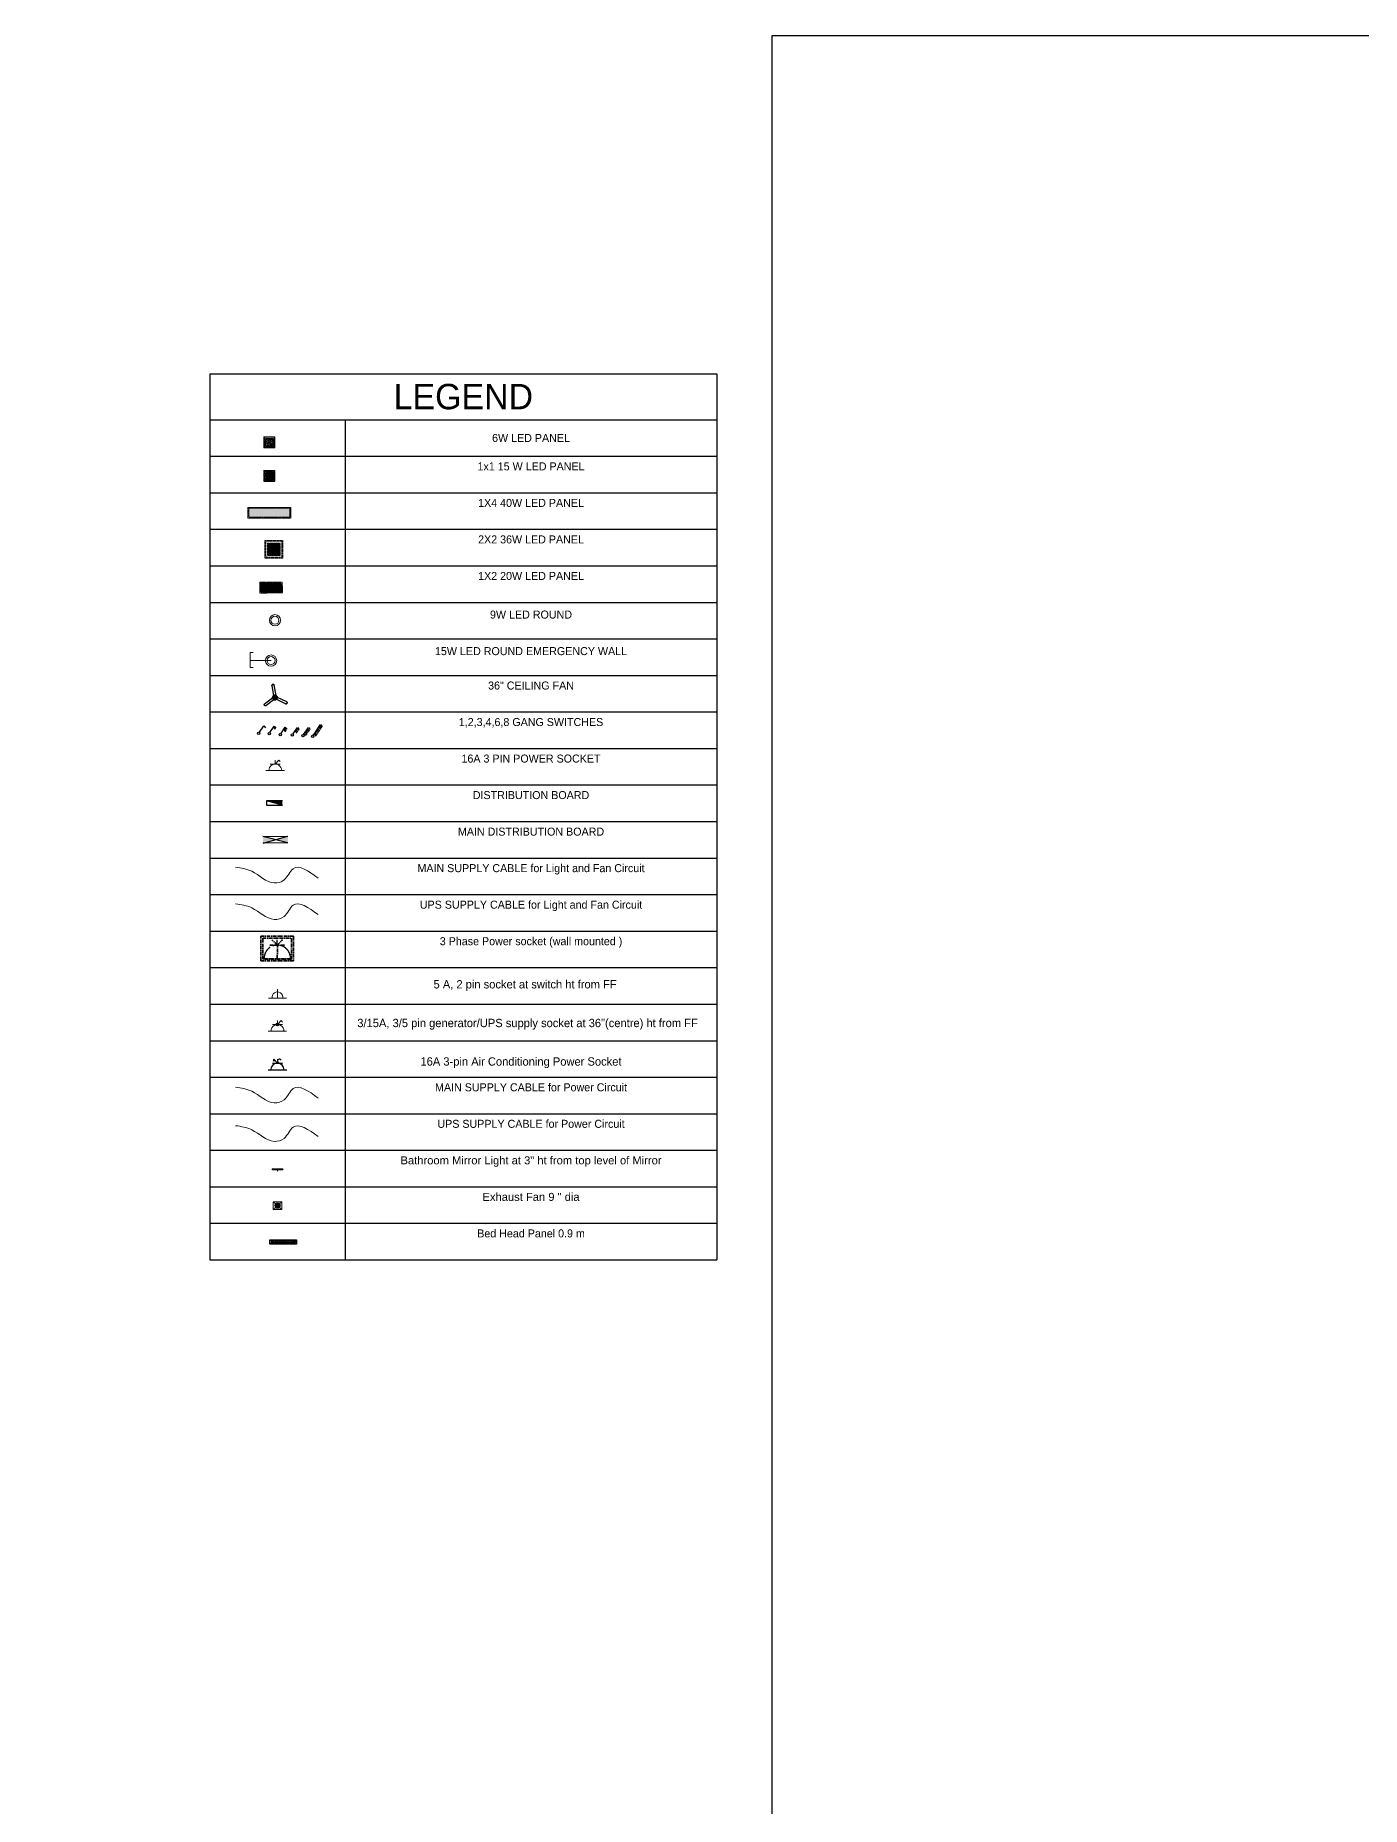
# Model space of a CAD drawing. Header units: inches. Extents: x -3071 to 2534411, y -17796 to 388172.
# Drawn here: x 1558674 to 1604222, y 322550 to 383372 of the extents above; entities that cross this region are included whole.
import ezdxf

# ---------------------------------------------------------------- set-up
doc = ezdxf.new("R2010")
doc.units = ezdxf.units.IN
doc.header["$MEASUREMENT"] = 0
doc.linetypes.add('CENTER', pattern=[2, 1.25, -0.25, 0.25, -0.25])
doc.linetypes.add('DASHDOT2', pattern=[12.7, 6.35, -3.175, 0, -3.175])
for name, color, linetype, lineweight in [('1 LIGHT N SWITCH', 3, 'Continuous', 25), ('4 DB BOXES', 3, 'Continuous', 25), ('5 A power', 220, 'Continuous', 9), ('5 DB BOXES', 3, 'Continuous', 25), ('Bed Head Panel 0.9 m', 120, 'Continuous', 30), ('conduit Light & fan City', 30, 'Continuous', 5), ('elect text', 2, 'Continuous', 50), ('Picture Light', 3, 'Continuous', 35), ('Power Sockets City supply', 141, 'Continuous', 13), ('Switches', 173, 'Continuous', 15), ('wall 0.4', 7, 'Continuous', 40)]:
    doc.layers.add(name, color=color, linetype=linetype, lineweight=lineweight)
for name, color, linetype in [('1 x 4 recessed', 80, 'CENTER'), ('2 x 11 recessed', 60, 'CENTER'), ('2 x 36 recessed', 80, 'CENTER'), ('Bathroom Mirror Light', 111, 'CENTER'), ('ceilling fan', 3, 'Continuous'), ('emergencylight', 1, 'Continuous'), ('Exhaust Fan', 130, 'CENTER'), ('power socket 3phase line', 54, 'CENTER'), ('power socket Generator', 210, 'CENTER'), ('thrtywpanel', 7, 'Continuous'), ('wire powered ups', 3, 'Continuous'), ('Wires', 1, 'Continuous')]:
    doc.layers.add(name, color=color, linetype=linetype)
doc.styles.add('Archi 100', font='GOTHIC.TTF', dxfattribs={"height": 200})
doc.styles.get("Standard").update_dxf_attribs({"font": 'GOTHIC.TTF'})
doc.dimstyles.new('Archi 100', dxfattribs={"dimtxt": 200, "dimasz": 150, "dimexe": 150, "dimexo": 300, "dimgap": 50, "dimtad": 1, "dimdec": 0, "dimrnd": 5, "dimzin": 0, "dimdsep": 46, "dimtxsty": 'Archi 100', "dimblk": 'ARCHTICK', "dimcen": 0.09, "dimdle": 150, "dimclrd": 256, "dimclre": 256, "dimclrt": 256, "dimadec": 0, "dimazin": 0, "dimtfac": 1, "dimtdec": 0, "dimtix": 1, "dimtofl": 0, "dimtmove": 0, "dimatfit": 3, "dimfxl": 150, "dimfxlon": 1, "dimtolj": 1, "dimtzin": 0, "dimlwd": -1, "dimlwe": -1, "dimarcsym": 0})

# ---------------------------------------------------------------- blocks, each defined once
blk = doc.blocks.new('_ArchTick')
at = {"color": 0, "linetype": 'ByBlock', "const_width": 0.15}
blk.add_lwpolyline([(-0.5, -0.5), (0.5, 0.5)], dxfattribs=at)
blk = doc.blocks.new('*D922')
at = {"transparency": 16777216}
for p, q in [((1652081, 369049), (1652081, 369199)), ((1651931, 369049), (1652231, 369049)), ((1651931, 368668), (1652231, 368668)), ((1652081, 368668), (1652081, 368518))]:
    blk.add_line(p, q, dxfattribs=at)
at = {"layer": 'Defpoints', "color": 0, "transparency": 16777216}
for p in [(0, 368668), (1649601, 369049), (1652081, 368668)]:
    blk.add_point(p, dxfattribs=at)
at = {"transparency": 16777216, "xscale": 150, "yscale": 150, "zscale": 150}
for p, rotation in [((1652081, 369049), 270), ((1652081, 368668), 90)]:
    blk.add_blockref('_ArchTick', p, dxfattribs=dict(at, rotation=rotation))
at = {"transparency": 16777216, "insert": (1651926, 368858), "char_height": 200, "attachment_point": 5, "rotation": 90, "style": 'Archi 100'}
blk.add_mtext('\\A1;380', dxfattribs=at)
blk = doc.blocks.new('*D923')
at = {"transparency": 16777216}
for p, q in [((2330, 368668), (2630, 368668)), ((2480, 368818), (2480, 364299)), ((2630, 364449), (2330, 364449))]:
    blk.add_line(p, q, dxfattribs=at)
at = {"layer": 'Defpoints', "color": 0, "transparency": 16777216}
for p in [(0, 368668), (2480, 364449), (1649601, 364449)]:
    blk.add_point(p, dxfattribs=at)
at = {"transparency": 16777216, "xscale": 150, "yscale": 150, "zscale": 150}
for p, rotation in [((2480, 368668), 90), ((2480, 364449), 270)]:
    blk.add_blockref('_ArchTick', p, dxfattribs=dict(at, rotation=rotation))
at = {"transparency": 16777216, "insert": (2325, 366558), "char_height": 200, "attachment_point": 5, "rotation": 90, "style": 'Archi 100'}
blk.add_mtext('\\A1;4220', dxfattribs=at)
blk = doc.blocks.new('*D1158')
at = {"transparency": 16777216}
for p, q in [((1765924, 369050), (1765924, 369200)), ((1765774, 369050), (1766074, 369050)), ((1765774, 368669), (1766074, 368669)), ((1765924, 368669), (1765924, 368519))]:
    blk.add_line(p, q, dxfattribs=at)
at = {"layer": 'Defpoints', "color": 0, "transparency": 16777216}
for p in [(0, 368669), (1764300, 369050), (1765924, 368669)]:
    blk.add_point(p, dxfattribs=at)
at = {"transparency": 16777216, "xscale": 150, "yscale": 150, "zscale": 150}
for p, rotation in [((1765924, 369050), 270), ((1765924, 368669), 90)]:
    blk.add_blockref('_ArchTick', p, dxfattribs=dict(at, rotation=rotation))
at = {"transparency": 16777216, "insert": (1765769, 368860), "char_height": 200, "attachment_point": 5, "rotation": 90, "style": 'Archi 100'}
blk.add_mtext('\\A1;380', dxfattribs=at)
blk = doc.blocks.new('*D1159')
at = {"transparency": 16777216}
for p, q in [((1473, 368669), (1773, 368669)), ((1623, 368819), (1623, 364300)), ((1773, 364450), (1473, 364450))]:
    blk.add_line(p, q, dxfattribs=at)
at = {"layer": 'Defpoints', "color": 0, "transparency": 16777216}
for p in [(0, 368669), (1623, 364450), (1764300, 364450)]:
    blk.add_point(p, dxfattribs=at)
at = {"transparency": 16777216, "xscale": 150, "yscale": 150, "zscale": 150}
for p, rotation in [((1623, 368669), 90), ((1623, 364450), 270)]:
    blk.add_blockref('_ArchTick', p, dxfattribs=dict(at, rotation=rotation))
at = {"transparency": 16777216, "insert": (1468, 366560), "char_height": 200, "attachment_point": 5, "rotation": 90, "style": 'Archi 100'}
blk.add_mtext('\\A1;4220', dxfattribs=at)
blk = doc.blocks.new('*T1747')
at = {"layer": 'Wires', "color": 0, "linetype": 'ByBlock', "lineweight": -2, "transparency": 16777216}
for p, q in [((0, 0), (17421, 0)), ((0, 0), (0, -30428)), ((17421, 0), (17421, -30428)), ((0, -1579), (17421, -1579)), ((4649, -1579), (4649, -30428)), ((0, -2834), (17421, -2834)), ((0, -4088), (17421, -4088)), ((0, -5342), (17421, -5342)), ((0, -6597), (17421, -6597)), ((0, -7851), (17421, -7851)), ((0, -9105), (17421, -9105)), ((0, -10360), (17421, -10360)), ((0, -11614), (17421, -11614)), ((0, -12868), (17421, -12868)), ((0, -14122), (17421, -14122)), ((0, -15377), (17421, -15377)), ((0, -16631), (17421, -16631)), ((0, -17885), (17421, -17885)), ((0, -19140), (17421, -19140)), ((0, -20394), (17421, -20394)), ((0, -21648), (17421, -21648)), ((0, -22902), (17421, -22902)), ((0, -24157), (17421, -24157)), ((0, -25411), (17421, -25411)), ((0, -26665), (17421, -26665)), ((0, -27920), (17421, -27920)), ((0, -29174), (17421, -29174)), ((0, -30428), (17421, -30428))]:
    blk.add_line(p, q, dxfattribs=at)
at = {"layer": 'Wires', "color": 0, "lineweight": 9, "transparency": 16777216}
for s, insert, char_height, width, attachment_point in [('LEGEND', (8710, -790), 871, 17002.63, 5), ('6W LED PANEL', (11035, -2207), 274.75, 12353.82, 5), ('1x1 15 W LED PANEL', (11035, -3043), 274.75, 12353.82, 2), ('1X4 40W LED PANEL', (11035, -4297), 274.75, 12353.82, 2), ('2X2 36W LED PANEL', (11035, -5551), 274.75, 12353.82, 2), ('1X2 20W LED PANEL', (11035, -6806), 274.75, 12353.82, 2), ('9W LED ROUND', (11035, -8132), 275, 12209.23, 2), ('15W LED ROUND EMERGENCY WALL', (11035, -9387), 275, 12209.23, 2), ('36" CEILING FAN  ', (11035, -10569), 274.75, 12353.82, 2), ('1,2,3,4,6,8 GANG SWITCHES  ', (11035, -11823), 274.75, 12353.82, 2), ('16A 3 PIN POWER SOCKET', (11035, -13077), 274.75, 12353.82, 2), ('DISTRIBUTION BOARD', (11035, -14331), 274.75, 12353.82, 2), ('MAIN DISTRIBUTION BOARD', (11035, -15586), 274.75, 12353.82, 2), ('MAIN SUPPLY CABLE for Light and Fan Circuit', (11035, -16840), 274.75, 12353.82, 2), ('UPS SUPPLY CABLE for Light and Fan Circuit', (11035, -18094), 274.75, 12353.82, 2), ('{\\C256;3 Phase Power socket (wall mounted ) }', (11035, -19349), 274.75, 12353.82, 2), ('MAIN SUPPLY CABLE for Power Circuit', (11035, -24366), 274.75, 12353.82, 2), ('UPS SUPPLY CABLE for Power Circuit', (11035, -25620), 274.75, 12353.82, 2), ('{\\fArial|b0|i0|c0|p34;\\C256;Bathroom Mirror Light at 3" ht from top level of Mirror}', (11035, -26874), 274.75, 12353.82, 2), ('{\\fArial|b0|i0|c0|p34;\\C256;Exhaust Fan 9 " dia}', (11035, -28129), 274.75, 12353.82, 2), ('{\\C256;Bed Head Panel 0.9 m}', (11035, -29383), 274.75, 12353.82, 2)]:
    blk.add_mtext(s, dxfattribs=dict(at, insert=insert, char_height=char_height, width=width, attachment_point=attachment_point))
blk = doc.blocks.new('1 WAY')
at = {"layer": 'Switches', "lineweight": 30}
for p, q in [((1.8, 2.1), (6, 8.5)), ((6, 8.5), (7.8, 6.5))]:
    blk.add_line(p, q, dxfattribs=at)
blk.add_circle((1.1, 1.1), 1.13, dxfattribs=at)
blk = doc.blocks.new('2 WAY')
at = {"layer": 'Switches', "lineweight": 30}
for p, q in [((1.8, 2.1), (6, 8.5)), ((5.3, 7.3), (7, 5.3)), ((6, 8.5), (7.8, 6.5))]:
    blk.add_line(p, q, dxfattribs=at)
blk.add_circle((1.1, 1.1), 1.13, dxfattribs=at)
blk = doc.blocks.new('3 WAY')
at = {"layer": 'Switches', "lineweight": 30}
for p, q in [((1.8, 2.1), (6, 8.5)), ((4.5, 6), (6.3, 4)), ((5.3, 7.3), (7, 5.3)), ((6, 8.5), (7.8, 6.5))]:
    blk.add_line(p, q, dxfattribs=at)
blk.add_circle((1.1, 1.1), 1.13, dxfattribs=at)
blk = doc.blocks.new('4 WAY')
at = {"layer": 'Switches', "lineweight": 30}
for p, q in [((1.8, 2.1), (6, 8.5)), ((3.6, 4.9), (5.4, 2.9)), ((4.5, 6), (6.3, 4)), ((5.3, 7.3), (7, 5.3)), ((6, 8.5), (7.8, 6.5))]:
    blk.add_line(p, q, dxfattribs=at)
blk.add_circle((1.1, 1.1), 1.13, dxfattribs=at)
blk = doc.blocks.new('6gang switch')
at = {"layer": 'Switches', "lineweight": 30}
for p, q in [((1.7, 2.1), (6.5, 9.2)), ((2.4, 3.2), (4.2, 1.2)), ((3.3, 4.3), (5.1, 2.3)), ((4.1, 5.5), (5.8, 3.5)), ((5, 6.7), (6.7, 4.7)), ((5.7, 7.9), (7.5, 5.9)), ((6.5, 9.2), (8.2, 7.2))]:
    blk.add_line(p, q, dxfattribs=at)
blk.add_circle((1.1, 1.1), 1.13, dxfattribs=at)
blk = doc.blocks.new('CEILING FAN')
at = {"color": 3, "extrusion": (-0.984895, -0.173153, 0)}
for p, q in [((106626, -145944, -78), (106626, -145944, -76)), ((106626, -145944, -78), (106646, -146058, -78)), ((106646, -146058, -78), (106646, -146058, -76))]:
    blk.add_line(p, q, dxfattribs=at)
at = {"color": 3}
for p, q in [((106626, -145944, -78), (106626, -145944, -76)), ((106653, -145940, -78), (106653, -145940, -76)), ((106543, -146147, -76), (106635, -146078, -76)), ((106652, -146099, -76), (106560, -146169, -76)), ((106635, -146078, -76), (106652, -146099, -76)), ((106673, -146053, -76), (106646, -146058, -76)), ((106674, -146094, -76), (106685, -146070, -76)), ((106777, -146144, -76), (106674, -146094, -76)), ((106789, -146120, -78), (106789, -146120, -76))]:
    blk.add_line(p, q, dxfattribs=at)
at = {"color": 3, "extrusion": (0.984895, 0.173153, 0)}
for p, q in [((106653, -145940, -78), (106653, -145940, -76)), ((106673, -146053, -78), (106673, -146053, -76))]:
    blk.add_line(p, q, dxfattribs=at)
at = {"color": 3, "extrusion": (0, 0, -1)}
for p, q in [((106673, -146053, -78), (106653, -145940, -78)), ((106543, -146147, -78), (106635, -146078, -78)), ((106652, -146099, -78), (106560, -146169, -78)), ((106635, -146078, -78), (106652, -146099, -78)), ((106646, -146058, -78), (106673, -146053, -78)), ((106674, -146094, -78), (106685, -146070, -78)), ((106777, -146144, -78), (106674, -146094, -78))]:
    blk.add_line(p, q, dxfattribs=at)
at = {"color": 3, "extrusion": (-0.602909, 0.79781, 0)}
for p, q in [((106543, -146147, -76), (106635, -146078, -76)), ((106543, -146147, -78), (106635, -146078, -78)), ((106635, -146078, -78), (106635, -146078, -76))]:
    blk.add_line(p, q, dxfattribs=at)
at = {"color": 3, "extrusion": (0.602909, -0.79781, 0)}
for p, q in [((106652, -146099, -76), (106560, -146169, -76)), ((106652, -146099, -78), (106560, -146169, -78)), ((106562, -146167, -2), (106562, -146167, 0)), ((106652, -146099, -78), (106652, -146099, -76))]:
    blk.add_line(p, q, dxfattribs=at)
at = {"color": 3, "extrusion": (0.79781, 0.602909, 0)}
for p, q in [((106635, -146078, -76), (106652, -146099, -76)), ((106635, -146078, -78), (106635, -146078, -76)), ((106635, -146078, -78), (106652, -146099, -78)), ((106652, -146099, -78), (106652, -146099, -76))]:
    blk.add_line(p, q, dxfattribs=at)
at = {"color": 3, "extrusion": (0.173153, -0.984895, 0)}
for p, q in [((106673, -146053, -76), (106646, -146058, -76)), ((106646, -146058, -78), (106673, -146053, -78)), ((106646, -146058, -78), (106646, -146058, -76)), ((106673, -146053, -78), (106673, -146053, -76))]:
    blk.add_line(p, q, dxfattribs=at)
at = {"color": 3, "extrusion": (-0.900152, 0.435576, 0)}
for p, q in [((106674, -146094, -76), (106685, -146070, -76)), ((106674, -146094, -78), (106685, -146070, -78)), ((106674, -146094, -78), (106674, -146094, -76)), ((106685, -146070, -78), (106685, -146070, -76))]:
    blk.add_line(p, q, dxfattribs=at)
at = {"color": 3, "extrusion": (-0.435576, -0.900152, 0)}
for p, q in [((106777, -146144, -76), (106674, -146094, -76)), ((106674, -146094, -78), (106674, -146094, -76)), ((106777, -146144, -78), (106674, -146094, -78))]:
    blk.add_line(p, q, dxfattribs=at)
at = {"color": 3, "extrusion": (0.435576, 0.900152, 0)}
for p, q in [((106685, -146070, -78), (106685, -146070, -76)), ((106685, -146070, -78), (106789, -146120, -78)), ((106789, -146120, -78), (106789, -146120, -76))]:
    blk.add_line(p, q, dxfattribs=at)
at = {"color": 3}
for centre, radius in [((106660, -146076, -71), 26.7), ((106660, -146076, -81), 26.7), ((106660, -146076, 0), 6.78)]:
    blk.add_circle(centre, radius, dxfattribs=at)
at = {"color": 3, "extrusion": (0, 0, -1)}
for centre, radius in [((-106660, -146076, 81), 26.7), ((-106660, -146076, 71), 26.7), ((-106660, -146076, 81), 6.78), ((-106660, -146076, 81), 6.78)]:
    blk.add_circle(centre, radius, dxfattribs=at)
at = {"color": 3, "extrusion": (-0.024462, -1e-16, 0.999701)}
for centre, radius in [((146076, 106628, -2593), 16.3), ((146075, 106628, -2593), 14.5), ((146075, 106628, -2593), 14.5), ((146076, 106628, -2615), 8.13)]:
    blk.add_circle(centre, radius, dxfattribs=at)
at = {"color": 3, "extrusion": (0.024462, 1e-16, -0.999701)}
for centre, radius in [((-146076, 106628, 2593), 16.3), ((-146076, 106628, 2609), 10.2), ((-146075, 106628, 2609), 9.08), ((-146075, 106628, 2615), 7.26)]:
    blk.add_circle(centre, radius, dxfattribs=at)
at = {"color": 3, "extrusion": (0.024462, 0, -0.999701)}
blk.add_circle((-146075, 106628, 2609), 6.78, dxfattribs=at)
at = {"color": 3, "extrusion": (0, 0, -1)}
for centre, start, end in [((-106640, -145942, 78), 350.0288, 170.0288), ((-106640, -145942, 76), 350.0288, 170.0288), ((-106554, -146156, 2), 232.9215, 52.9215), ((-106783, -146132, 76), 115.822, 295.822), ((-106783, -146132, 78), 115.822, 295.822), ((-106783, -146132, 78), 115.822, 295.822)]:
    blk.add_arc(centre, 13.6, start, end, dxfattribs=at)
at = {"color": 3}
for centre, start, end in [((106640, -145942, -76), 9.9712, 189.9712), ((106640, -145942, -78), 9.9712, 189.9712), ((106783, -146132, -76), 244.178, 64.178)]:
    blk.add_arc(centre, 13.6, start, end, dxfattribs=at)
blk = doc.blocks.new('15A N soc')
at = {"layer": 'Power Sockets City supply', "color": 244, "lineweight": 13, "true_color": 0x991b1e}
for p, q in [((52222.628, 99516.206), (52222.493, 99516.206)), ((52222.561, 99516.206), (52222.561, 99516.26)), ((52222.561, 99516.206), (52222.61, 99516.259)), ((52222.61, 99516.259), (52222.628, 99516.24)), ((52222.434, 99516.116), (52222.686, 99516.116))]:
    blk.add_line(p, q, dxfattribs=at)
blk.add_arc((52222.561, 99516.118), 0.0881, 358.32, 181.68, dxfattribs=at)
blk = doc.blocks.new('FDB')
at = {"layer": '4 DB BOXES'}
blk.add_hatch(color=256, dxfattribs=at).paths.add_polyline_path([(-65075.5, -197982.4), (-65075.5, -197977), (-65095.8, -197982.4)])
for p, q in [((-65095.8, -197982.4), (-65095.8, -197977)), ((-65095.8, -197977), (-65075.5, -197977)), ((-65075.5, -197977), (-65095.8, -197982.4)), ((-65075.5, -197982.4), (-65095.8, -197982.4))]:
    blk.add_line(p, q, dxfattribs=at)
blk = doc.blocks.new('mpb')
h = blk.add_hatch(color=3)
h.paths.add_polyline_path([(531970, 179435), (531970, 179646), (531575, 179540)])
h.paths.add_polyline_path([(531575, 179540), (531284, 179618), (531284, 179462)])
h.paths.add_polyline_path([(531284, 179462), (531284, 179618), (531180, 179646), (531180, 179435)])
at = {"color": 3}
for p, q in [((531180, 179646), (531970, 179646)), ((531180, 179646), (531970, 179435)), ((531970, 179646), (531180, 179435)), ((531970, 179435), (531180, 179435))]:
    blk.add_line(p, q, dxfattribs=at)
blk = doc.blocks.new('3 ph sock')
at = {"color": 2, "ltscale": 5}
blk.add_line((-44666.12, -38223.8), (-44666.12, -38222), dxfattribs=at)
at = {"ltscale": 5}
blk.add_arc((-44666.12, -38228.39), 4.59, 0, 180, dxfattribs=at)
at = {"layer": 'power socket 3phase line', "color": 5, "lineweight": 35}
blk.add_line((-44666.12, -38223.8), (-44664.34, -38221.91), dxfattribs=at)
at = {"layer": 'power socket 3phase line', "lineweight": 35}
for p, q in [((-44663.58, -38223.8), (-44668.73, -38223.8)), ((-44666.13, -38228.39), (-44666.08, -38223.8))]:
    blk.add_line(p, q, dxfattribs=at)
at = {"layer": 'power socket 3phase line', "color": 1, "lineweight": 35}
blk.add_line((-44666.12, -38223.8), (-44668, -38222), dxfattribs=at)
at = {"layer": 'power socket 3phase line', "lineweight": 25}
blk.add_line((-44670.92, -38228.39), (-44661.32, -38228.39), dxfattribs=at)
at = {"layer": 'power socket 3phase line', "lineweight": 35}
for points in [[(-44671.8, -38220.74), (-44660.56, -38220.74), (-44660.56, -38229.27), (-44671.8, -38229.27)], [(-44671.19, -38221.43), (-44661.18, -38221.43), (-44661.18, -38228.66), (-44671.19, -38228.66)]]:
    blk.add_lwpolyline(points, close=True, dxfattribs=at)
blk = doc.blocks.new('5A soc')
at = {"layer": '5 A power', "lineweight": 18}
for p, q in [((895477, -137969), (895667, -137969)), ((895572, -137969), (895572, -137872))]:
    blk.add_line(p, q, dxfattribs=at)
blk.add_arc((895572, -137960), 57.1, 350.9122, 189.0878, dxfattribs=at)
blk = doc.blocks.new('AC Power Socket')
at = {"layer": 'wall 0.4', "color": 114, "lineweight": 25, "ltscale": 5, "true_color": 0x139b48}
for p, q in [((2405318, 3836120), (2405660, 3836120)), ((2405368, 3836252), (2405340, 3836174)), ((2405354, 3836213), (2405405, 3836212)), ((2405491, 3836120), (2405368, 3836252)), ((2405491, 3836256), (2405491, 3836120)), ((2405170, 3835891), (2405807, 3835891))]:
    blk.add_line(p, q, dxfattribs=at)
for centre, radius, start, end in [((2405488, 3835891), 229, 0, 180), ((2405559, 3836188), 67.6, 32.47968, 294.33068)]:
    blk.add_arc(centre, radius, start, end, dxfattribs=at)
blk = doc.blocks.new('8 gang')
at = {"layer": 'Switches', "lineweight": 30}
for p, q in [((1.7, 2.1), (8, 11.7)), ((2.4, 3.2), (4.2, 1.2)), ((3.3, 4.3), (5.1, 2.3)), ((4.1, 5.5), (5.8, 3.5)), ((5, 6.7), (6.7, 4.7)), ((5.7, 7.9), (7.5, 5.9)), ((6.5, 9.2), (8.2, 7.2)), ((7.2, 10.4), (9, 8.4)), ((8, 11.7), (9.7, 9.7))]:
    blk.add_line(p, q, dxfattribs=at)
blk.add_circle((1.1, 1.1), 1.13, dxfattribs=at)
blk = doc.blocks.new('1by1 6w')
at = {"layer": '2 x 11 recessed', "lineweight": 0}
h = blk.add_hatch(dxfattribs=at)
h.set_pattern_fill('AR-SAND', color=256, scale=7.6)
h.set_pattern_definition([(37.5, (-507751.777, 116886.896), (-0.47874952, 14.64386064), [0, -11.552, 0, -12.92, 0, -12.35]), (7.5, (-507751.777, 116886.896), (13.45030296, 21.4483101), [0, -6.232, 0, -10.412, 0, -3.99]), (327.5, (-507761.125, 116886.896), (23.66747815, 0.0430088), [0, -3.8, 0, -13.68, 0, -17.86]), (317.5, (-507761.125, 116886.896), (22.8465622, 6.6703343), [0, -1.9, 0, -8.968, 0, -10.26])])
h.paths.add_polyline_path([(-106, 106), (106, 106), (106, -106), (-106, -106)])
for points in [[(-152, 152), (152, 152), (152, -152), (-152, -152)], [(-137, 137), (137, 137), (137, -137), (-137, -137)], [(-106, 106), (106, 106), (106, -106), (-106, -106)]]:
    blk.add_lwpolyline(points, close=True, dxfattribs=at)
blk = doc.blocks.new('1by1 15w')
at = {"layer": '2 x 11 recessed', "lineweight": 0, "true_color": 0xffffff}
h = blk.add_hatch(dxfattribs=at)
h.set_pattern_fill('DOTS', scale=7.6)
h.set_pattern_definition([(0, (-24150.00014, -28906.40267), (0.2375, 0.475), [0, -0.475])])
h.paths.add_polyline_path([(111699, 133932), (111912, 133932), (111912, 133720), (111699, 133720)])
at = {"layer": '2 x 11 recessed', "lineweight": 0}
for points in [[(111654, 133978), (111958, 133978), (111958, 133674), (111654, 133674)], [(111669, 133963), (111942, 133963), (111942, 133689), (111669, 133689)], [(111699, 133932), (111912, 133932), (111912, 133720), (111699, 133720)]]:
    blk.add_lwpolyline(points, close=True, dxfattribs=at)
blk = doc.blocks.new('4 ft recessed panel')
at = {"layer": '1 x 4 recessed', "lineweight": 0}
h = blk.add_hatch(dxfattribs=at)
h.set_pattern_fill('AR-SAND', color=256, scale=6.25)
h.set_pattern_definition([(37.5, (-418269.719, 97562.351), (-0.39370849, 12.04264856), [0, -9.5, 0, -10.625, 0, -10.15625]), (7.5, (-418269.719, 97562.351), (11.0611044, 17.6384129), [0, -5.125, 0, -8.5625, 0, -3.28125]), (327.5, (-418277.406, 97562.351), (19.46338664, 0.03536908), [0, -3.125, 0, -11.25, 0, -14.6875]), (317.5, (-418277.406, 97562.351), (18.7882913, 5.4854723), [0, -1.5625, 0, -7.375, 0, -8.4375])])
h.paths.add_polyline_path([(-575, 125), (575, 125), (575, -125), (-575, -125)])
for points in [[(-600, 150), (600, 150), (600, -150), (-600, -150)], [(-575, 125), (575, 125), (575, -125), (-575, -125)]]:
    blk.add_lwpolyline(points, close=True, dxfattribs=at)
blk = doc.blocks.new('2 ft panel')
at = {"layer": '1 x 4 recessed', "lineweight": 0}
h = blk.add_hatch(dxfattribs=at)
h.set_pattern_fill('AR-SAND', color=256, scale=6.25)
h.set_pattern_definition([(37.5, (-417982.219, 97562.351), (-0.39370849, 12.04264856), [0, -9.5, 0, -10.625, 0, -10.15625]), (7.5, (-417982.219, 97562.351), (11.0611044, 17.6384129), [0, -5.125, 0, -8.5625, 0, -3.28125]), (327.5, (-417989.906, 97562.351), (19.46338664, 0.03536908), [0, -3.125, 0, -11.25, 0, -14.6875]), (317.5, (-417989.906, 97562.351), (18.7882913, 5.4854723), [0, -1.5625, 0, -7.375, 0, -8.4375])])
h.paths.add_polyline_path([(287, -125), (287, 125), (-288, 125), (-288, -125)])
at = {"layer": '1 x 4 recessed'}
blk.add_line((287, 125), (287, -125), dxfattribs=at)
at = {"layer": '1 x 4 recessed', "lineweight": 0}
for points in [[(316, -150), (-313, -150), (-313, 150), (316, 150)], [(287, -125), (-288, -125), (-288, 125), (287, 125)], [(316, 150), (316, -150)]]:
    blk.add_lwpolyline(points, dxfattribs=at)
blk = doc.blocks.new('36W LED PANEL')
at = {"layer": '2 x 11 recessed', "lineweight": 0, "true_color": 0xffffff, "transparency": 33554664}
h = blk.add_hatch(color=7, dxfattribs=at)
h.dxf.hatch_style = 1
h.set_gradient(color1=(0, 0, 255), color2=(255, 255, 0))
h.paths.add_polyline_path([(-213, 213), (213, 213), (213, -213), (-213, -213)])
at = {"layer": '2 x 11 recessed', "lineweight": 0}
for points in [[(-304, 304), (304, 304), (304, -304), (-304, -304)], [(-274, 274), (274, 274), (274, -274), (-274, -274)], [(-213, 213), (213, 213), (213, -213), (-213, -213)]]:
    blk.add_lwpolyline(points, close=True, dxfattribs=at)
blk = doc.blocks.new('emergency')
at = {"layer": 'conduit Light & fan City'}
for radius in [128, 91.5]:
    blk.add_circle((0, 0), radius, dxfattribs=at)
blk = doc.blocks.new('wallemergency')
at = {"layer": 'conduit Light & fan City'}
for p, q in [((129, -130), (129, -607)), ((-53, -606), (-53, -537)), ((-53, -606), (289, -607)), ((289, -607), (289, -537))]:
    blk.add_line(p, q, dxfattribs=at)
at = {"layer": 'conduit Light & fan City', "rotation": 314.9259662042996}
blk.add_blockref('emergency', (129, -130), dxfattribs=at)
blk = doc.blocks.new('A$C4D5976BB')
at = {"layer": 'Bed Head Panel 0.9 m', "ltscale": 3}
h = blk.add_hatch(dxfattribs=at)
h.set_pattern_fill('ANSI31', color=3)
h.set_pattern_definition([(45, (-1392270.40026, 1470343.87933), (-0.088388347648, 0.088388347648), [])])
h.paths.add_polyline_path([(44, 59), (870, 59), (870, 43), (44, 43)])
for points in [[(0, 150), (900, 150), (900, 0), (0, 0)], [(44, 129), (74, 129), (74, 96), (44, 96)], [(75, 129), (87, 129), (87, 95), (75, 95)], [(75, 129), (87, 129), (87, 96), (75, 96)], [(99, 129), (87, 129), (87, 95), (99, 95)], [(99, 129), (87, 129), (87, 96), (99, 96)], [(131, 129), (101, 129), (101, 96), (131, 96)], [(166, 129), (210, 129), (210, 96), (166, 96)], [(258, 129), (215, 129), (215, 96), (258, 96)], [(291, 129), (335, 129), (335, 96), (291, 96)], [(383, 129), (340, 129), (340, 96), (383, 96)], [(416, 129), (460, 129), (460, 96), (416, 96)], [(508, 129), (465, 129), (465, 96), (508, 96)], [(541, 129), (585, 129), (585, 96), (541, 96)], [(633, 129), (590, 129), (590, 96), (633, 96)], [(666, 129), (710, 129), (710, 96), (666, 96)], [(758, 129), (715, 129), (715, 96), (758, 96)], [(794, 129), (824, 129), (824, 96), (794, 96)], [(825, 129), (837, 129), (837, 95), (825, 95)], [(825, 129), (837, 129), (837, 96), (825, 96)], [(849, 129), (837, 129), (837, 95), (849, 95)], [(849, 129), (837, 129), (837, 96), (849, 96)], [(881, 129), (851, 129), (851, 96), (881, 96)]]:
    blk.add_lwpolyline(points, close=True, dxfattribs=at)
at = {"layer": 'Bed Head Panel 0.9 m', "linetype": 'DASHDOT2', "lineweight": 30}
for points in [[(37, 135), (137, 135), (137, 85), (37, 85)], [(162, 135), (262, 135), (262, 85), (162, 85)], [(287, 135), (387, 135), (387, 85), (287, 85)], [(412, 135), (512, 135), (512, 85), (412, 85)], [(537, 135), (637, 135), (637, 85), (537, 85)], [(662, 135), (762, 135), (762, 85), (662, 85)], [(787, 135), (887, 135), (887, 85), (787, 85)]]:
    blk.add_lwpolyline(points, close=True, dxfattribs=at)
at = {"layer": 'Bed Head Panel 0.9 m', "lineweight": 30, "ltscale": 3}
for points in [[(44, 59), (870, 59), (870, 43), (44, 43)], [(44, 43), (870, 43), (870, 10), (44, 10)]]:
    blk.add_lwpolyline(points, close=True, dxfattribs=at)
at = {"layer": 'Bed Head Panel 0.9 m', "ltscale": 3}
for centre, radius in [((50, 103), 2.31), ((52, 111), 1.31), ((58, 123), 2.31), ((65, 111), 1.31), ((67, 103), 2.31), ((107, 103), 2.31), ((109, 111), 1.31), ((115, 123), 2.31), ((123, 111), 1.31), ((124, 103), 2.31), ((188, 114), 4.62), ((188, 114), 3.43), ((188, 114), 2.31), ((236, 114), 4.62), ((236, 114), 3.43), ((236, 114), 2.31), ((313, 114), 4.62), ((313, 114), 3.43), ((313, 114), 2.31), ((361, 114), 4.62), ((361, 114), 3.43), ((361, 114), 2.31), ((438, 114), 4.62), ((438, 114), 3.43), ((438, 114), 2.31), ((486, 114), 4.62), ((486, 114), 3.43), ((486, 114), 2.31), ((563, 114), 4.62), ((563, 114), 3.43), ((563, 114), 2.31), ((611, 114), 4.62), ((611, 114), 3.43), ((611, 114), 2.31), ((688, 114), 4.62), ((688, 114), 3.43), ((688, 114), 2.31), ((736, 114), 4.62), ((736, 114), 3.43), ((736, 114), 2.31), ((800, 103), 2.31), ((802, 111), 1.31), ((808, 123), 2.31), ((815, 111), 1.31), ((817, 103), 2.31), ((857, 103), 2.31), ((859, 111), 1.31), ((865, 123), 2.31), ((873, 111), 1.31), ((874, 103), 2.31)]:
    blk.add_circle(centre, radius, dxfattribs=at)
blk = doc.blocks.new('exhauust fan')
at = {"layer": 'Exhaust Fan', "linetype": 'Continuous', "lineweight": 0}
h = blk.add_hatch(dxfattribs=at)
h.set_pattern_fill('ANSI31', color=256, scale=0.182707, angle=90, style=0)
h.set_pattern_definition([(135, (326361.840691, 2993536.64607), (-0.016149149232, -0.016149149232), [])])
edge = h.paths.add_edge_path()
edge.add_arc((342018.608, 2992384.729), 0.13, 0, 360)
for p, q in [((342018.396, 2992384.911), (342018.509, 2992384.814)), ((342018.509, 2992384.644), (342018.396, 2992384.547)), ((342018.819, 2992384.911), (342018.706, 2992384.814)), ((342018.706, 2992384.644), (342018.819, 2992384.547))]:
    blk.add_line(p, q, dxfattribs=at)
blk.add_lwpolyline([(342018.396, 2992384.911), (342018.819, 2992384.911), (342018.819, 2992384.547), (342018.396, 2992384.547)], close=True, dxfattribs=at)
blk.add_circle((342018.608, 2992384.729), 0.13, dxfattribs=at)
blk = doc.blocks.new('PL light')
at = {"layer": 'Picture Light', "ltscale": 3}
h = blk.add_hatch(dxfattribs=at)
h.set_pattern_fill('STEEL', color=256, scale=6.073914, angle=30, style=0)
h.set_pattern_definition([(75, (767072.6998, 15027.03445), (-0.733368774, 0.1965055708), []), (75, (767072.51, 15027.3632), (-0.733368774, 0.1965055708), [])])
h.paths.add_polyline_path([(886579, -139924), (886579, -139940), (886608, -139940), (886608, -139924)])
h.paths.add_polyline_path([(886742, -139924), (886742, -139940), (886773, -139940, -0.797089), (886773, -139931), (886773, -139924)])
at = {"layer": 'Picture Light', "linetype": 'Continuous', "lineweight": 13}
for p, q in [((886608, -139924), (886608, -139940)), ((886742, -139924), (886742, -139940)), ((886677, -139940), (886677, -139967))]:
    blk.add_line(p, q, dxfattribs=at)
blk.add_lwpolyline([(886579, -139924), (886773, -139924), (886773, -139940), (886579, -139940)], close=True, dxfattribs=at)

msp = doc.modelspace()

# ---------------------------------------------------------------- linework, layer by layer
at = {"layer": 'Defpoints'}
msp.add_lwpolyline([(1583980.76, 383371.79), (1843476.89, 383371.79), (1843476.89, 261727.63), (1583980.76, 261727.63)], close=True, dxfattribs=at)
at = {"layer": 'wall 0.4', "color": 3, "linetype": 'ByBlock', "lineweight": -2, "ltscale": 5}
msp.add_circle((1566988.3, 349406.26), 47.55, dxfattribs=at)
at = {"layer": 'wire powered ups', "lineweight": 9}
msp.add_spline([(1565551.6, 353554.01), (1566105.64, 353412.52), (1566878.73, 353013.77), (1567213.74, 353116.67), (1567522.97, 353502.56), (1568386.25, 353180.99)], degree=3, dxfattribs=at)
at = {"layer": 'Wires', "lineweight": 9}
msp.add_spline([(1565551.6, 354808.3), (1566105.64, 354666.81), (1566878.73, 354268.06), (1567213.74, 354370.97), (1567522.97, 354756.85), (1568386.25, 354435.28)], degree=3, dxfattribs=at)
at = {"layer": 'Wires', "color": 2, "lineweight": 9}
msp.add_spline([(1565551.6, 347255.26), (1566105.64, 347113.77), (1566878.73, 346715.03), (1567213.74, 346817.93), (1567522.97, 347203.81), (1568386.25, 346882.24)], degree=3, dxfattribs=at)
at = {"layer": 'Wires', "color": 5, "lineweight": 9}
msp.add_spline([(1565551.6, 345932.26), (1566105.64, 345790.77), (1566878.73, 345392.03), (1567213.74, 345494.93), (1567522.97, 345880.81), (1568386.25, 345559.24)], degree=3, dxfattribs=at)

# ---------------------------------------------------------------- block references
msp.add_blockref('*T1747', (1564661.23, 371753.18))
at = {"layer": '1 LIGHT N SWITCH', "xscale": 3.090980253980554, "yscale": 3.090980253980554, "zscale": 3.090980253980554}
msp.add_blockref('CEILING FAN', (1237215.43, 812152.26, -0.66), dxfattribs=at)
at = {"layer": '1 x 4 recessed', "xscale": 1.232584708463633, "yscale": 1.232584708463633, "zscale": 1.232584708463633}
for name, p in [('1by1 6w', (1566708.53, 369402.12)), ('1by1 15w', (1428898.71, 203291.42)), ('4 ft recessed panel', (1566708.53, 366978.51))]:
    msp.add_blockref(name, p, dxfattribs=at)
at = {"layer": '1 x 4 recessed', "xscale": 1.232584708463637, "yscale": 1.232584708463637, "zscale": 1.232584708463637, "rotation": 0.4480127828097937}
msp.add_blockref('2 ft panel', (1566765.52, 364410.25), dxfattribs=at)
at = {"layer": '2 x 36 recessed', "linetype": 'ByBlock', "xscale": 700, "yscale": 700, "zscale": 700}
msp.add_blockref('exhauust fan', (-237846032.59, -2094326123.75), dxfattribs=at)
at = {"layer": '5 DB BOXES'}
for name, p, xscale, yscale, zscale, rotation in [('FDB', (3341689.17, -5041658.03), -27.26879209834785, 27.26879211394649, 27.26879210264321, 180), ('mpb', (2139466.62, 554386.7), 1.080112304098565, 1.080112304098565, 1.080112304098565, 180.4705244651931)]:
    msp.add_blockref(name, p, dxfattribs=dict(at, xscale=xscale, yscale=yscale, zscale=zscale, rotation=rotation))
at = {"layer": 'Bathroom Mirror Light', "linetype": 'Continuous', "lineweight": 0, "xscale": 1.829903905978427, "yscale": 1.829903905978427, "zscale": 1.829903905978427}
msp.add_blockref('PL light', (-55541.46, 600497.49), dxfattribs=at)
at = {"layer": 'Bed Head Panel 0.9 m', "lineweight": 0, "ltscale": 3, "xscale": 1.0125, "yscale": 1.0125, "zscale": 1.0125}
msp.add_blockref('A$C4D5976BB', (1566729.22, 341865.19), dxfattribs=at)
at = {"layer": 'ceilling fan', "lineweight": -3, "xscale": 34.89373264493602, "yscale": 34.89373264493602, "zscale": 34.89373264493602}
for name, p in [('1 WAY', (1566305.23, 359370.69)), ('2 WAY', (1566664.87, 359358.03)), ('3 WAY', (1567044.31, 359317.28)), ('4 WAY', (1567464.53, 359313.2))]:
    msp.add_blockref(name, p, dxfattribs=at)
at = {"layer": 'conduit Light & fan City', "xscale": 34.89373264493602, "yscale": 34.89373264493602, "zscale": 34.89373264493602}
msp.add_blockref('6gang switch', (1567821.2, 359288.34), dxfattribs=at)
at = {"layer": 'emergencylight', "xscale": 1.5, "yscale": 1.5, "zscale": 1.5}
msp.add_blockref('emergency', (1566901.67, 363288.59), dxfattribs=at)
at = {"layer": 'emergencylight', "xscale": 1.5, "yscale": 1.5, "zscale": 1.5, "rotation": 269.9999999999998}
msp.add_blockref('wallemergency', (1566963.08, 362098.25), dxfattribs=at)
at = {"layer": 'power socket 3phase line', "lineweight": 35, "xscale": 98.99386847023183, "yscale": 98.99386847023183, "zscale": 98.99386847023183}
msp.add_blockref('3 ph sock', (5988654.34, 4136054.01), dxfattribs=at)
at = {"layer": 'power socket Generator', "linetype": 'Continuous', "xscale": 3.253162499517202, "yscale": 3.253162499517202, "zscale": 3.253162499517202}
msp.add_blockref('5A soc', (-1346455.45, 799143.21), dxfattribs=at)
at = {"layer": 'Power Sockets City supply', "lineweight": 0, "xscale": 2523.339306174504, "yscale": 2523.339306174504, "zscale": 2523.339306174504}
for p in [(-130208327.35, -250754803.31), (-130208253.04, -250763748.85)]:
    msp.add_blockref('15A N soc', p, dxfattribs=at)
at = {"layer": 'thrtywpanel'}
msp.add_blockref('36W LED PANEL', (1566863.19, 365726.73), dxfattribs=at)
at = {"layer": 'wall 0.4'}
msp.add_blockref('AC Power Socket', (-838503.13, -3488039.6), dxfattribs=at)
at = {"layer": 'Wires', "ltscale": 5, "xscale": 38.09999999999999, "yscale": 38.09999999999999, "zscale": 38.09999999999999}
msp.add_blockref('8 gang', (1568156.18, 359263.54), dxfattribs=at)

# ---------------------------------------------------------------- texts
at = {"layer": 'elect text', "color": 1, "insert": (1572347.73, 350930.82), "char_height": 285.8737, "attachment_point": 1}
msp.add_mtext('5 A, 2 pin socket at switch ht from FF', dxfattribs=at)
at = {"layer": 'Wires', "color": 1, "char_height": 285.8737, "attachment_point": 1}
for s, insert in [('{\\C256;3/15A, 3/5 pin generator/UPS supply socket at 36"(centre) ht from FF}', (1569728.81, 349601.4)), ('{\\C256;16A 3-pin Air Conditioning Power Socket}', (1571898.31, 348279.9))]:
    msp.add_mtext(s, dxfattribs=dict(at, insert=insert))

# ---------------------------------------------------------------- dimensions: what is measured, and where the dimension line sits
for base, p1, p2, picture, middle in [((1765923.68, 368669.34), (1764300.46, 369050.17), (0, 368669.34), '*D1158', (1765768.65, 368859.76)), ((1652081.35, 368667.8), (1649601.17, 369048.63), (0, 368667.8), '*D922', (1651926.32, 368858.22))]:
    dim = msp.add_linear_dim(base=base, p1=p1, p2=p2, angle=90, dimstyle='Archi 100')
    dim.commit()
    dim.dimension.update_dxf_attribs({"geometry": picture, "text_midpoint": middle})
for base, p1, p2, picture, middle in [((1623.21, 364450.17), (0, 368669.34), (1764300.46, 364450.17), '*D1159', (1468.18, 366559.76)), ((2480.18, 364448.63), (0, 368667.8), (1649601.17, 364448.63), '*D923', (2325.15, 366558.22))]:
    dim = msp.add_linear_dim(base=base, p1=p1, p2=p2, angle=90, dimstyle='Archi 100', override={"dimtmove": 1})
    dim.commit()
    dim.dimension.update_dxf_attribs({"geometry": picture, "text_midpoint": middle})

doc.saveas('drawing.dxf')
